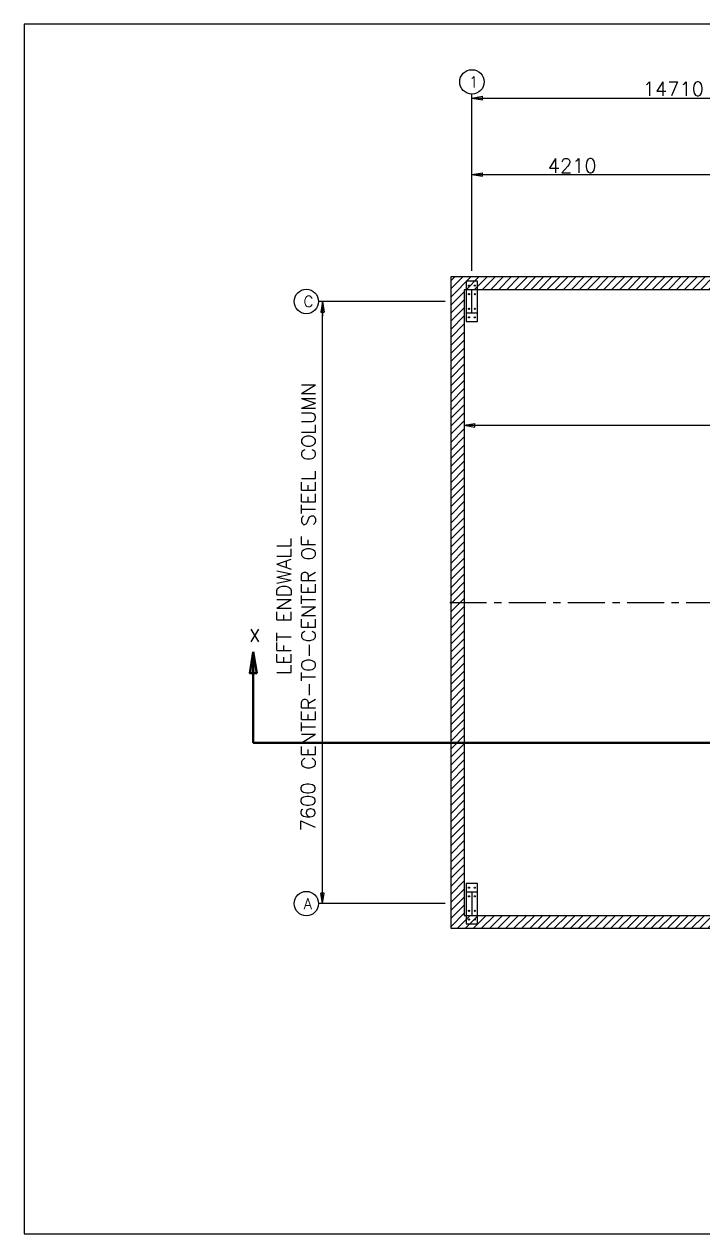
# Model space of a CAD drawing. Header units: millimetres. Extents: x -1427 to 62750, y 0 to 21191.
# Drawn here: x -1427 to 10453, y 0 to 21191 of the extents above; entities that cross this region are included whole.
import ezdxf

# ---------------------------------------------------------------- set-up
doc = ezdxf.new("R2010")
doc.units = ezdxf.units.MM
doc.header["$MEASUREMENT"] = 0
doc.linetypes.add('CENTER', pattern=[345.194, 215.747, -43.149, 43.149, -43.149])
doc.linetypes.add('CONTIN', pattern=[0])
doc.layers.get('0').update_dxf_attribs({"linetype": 'CONTIN'})
for name, color, linetype in [('1', 7, 'CONTIN'), ('10', 7, 'CONTIN'), ('11', 6, 'CONTIN'), ('12', 7, 'CONTIN'), ('13', 5, 'CONTIN'), ('15', 1, 'CONTIN'), ('2', 6, 'CONTIN'), ('22', 7, 'CONTIN'), ('27', 7, 'CENTER')]:
    doc.layers.add(name, color=color, linetype=linetype)
doc.styles.add('SIMPLEX', font='SIMPLEX')

# ---------------------------------------------------------------- blocks, each defined once
blk = doc.blocks.new('WCOL')
for p, q in [((-113.914, 222.133), (113.914, 222.133)), ((0, 222.133), (0, 0)), ((-113.914, 0), (113.914, 0))]:
    blk.add_line(p, q)
blk = doc.blocks.new('BOLT_0')
at = {"layer": '1'}
blk.add_circle((0, 0), 25.4, dxfattribs=at)
blk = doc.blocks.new('ARROW')
at = {"layer": '2'}
for p, q in [((0, 0), (-259.155, 0)), ((0, 0), (-185.111, 30.852)), ((-185.111, 30.852), (-185.111, -30.852)), ((0, 0), (-185.111, -30.852))]:
    blk.add_line(p, q, dxfattribs=at)

msp = doc.modelspace()

# ---------------------------------------------------------------- hatches: boundary and pattern name
at = {"linetype": 'Continuous'}
h = msp.add_hatch(dxfattribs=at)
h.set_pattern_fill('ANSI31', color=1, scale=800, style=0)
h.set_pattern_definition([(45, (-2712.42, 869.93), (-70.71068, 70.71068), [])])
h.paths.add_polyline_path([(6045.8, 5349.1), (6045.8, 16769.1), (21460.8, 16769.1), (21460.8, 5349.1)])
h.paths.add_polyline_path([(6275.8, 16539.1), (6275.8, 5579.1), (17275.8, 5579.1), (21230.8, 5579.1), (21230.8, 16539.1)], flags=16)
at = {"linetype": 'Continuous', "lineweight": 40}
h = msp.add_hatch(color=30, dxfattribs=at)
h.dxf.hatch_style = 1
h.paths.add_polyline_path([(2522.1, 9824.4), (2583.8, 10194.6), (2645.5, 9824.4)])

# ---------------------------------------------------------------- linework, layer by layer
at = {"color": 30, "linetype": 'Continuous', "lineweight": 40}
for p, q in [((2583.8, 10194.6), (2583.8, 8598.6)), ((2583.8, 8598.6), (23051.6, 8598.6))]:
    msp.add_line(p, q, dxfattribs=at)
msp.add_lwpolyline([(21460.8, 5349.1), (6045.8, 5349.1), (6045.8, 16769.1), (21460.8, 16769.1)])
msp.add_lwpolyline([(6275.8, 16539.1), (6275.8, 5579.1), (17275.8, 5579.1), (21230.8, 5579.1), (21230.8, 16539.1), (6275.8, 16539.1)], close=True)
msp.add_lwpolyline([(2583.8, 10194.6), (2522.1, 9824.4), (2645.5, 9824.4), (2583.8, 10194.6)], dxfattribs=at)
at = {"layer": '10'}
for p, q in [((6510.8, 16686.1), (6310.8, 16686.1)), ((6310.8, 16686.1), (6310.8, 15980.1)), ((6510.8, 15980.1), (6510.8, 16686.1)), ((6310.8, 15980.1), (6510.8, 15980.1)), ((6310.8, 6138.1), (6310.8, 5432.1)), ((6510.8, 6138.1), (6310.8, 6138.1)), ((6510.8, 5432.1), (6510.8, 6138.1)), ((6310.8, 5432.1), (6510.8, 5432.1))]:
    msp.add_line(p, q, dxfattribs=at)
at = {"layer": '12'}
for p, q in [((6410.8, 16872.6), (6410.8, 19966.6)), ((6410.8, 16991.3), (6410.8, 18481.2)), ((5942.3, 16333.1), (3725.5, 16333.1)), ((5942.3, 5785.1), (3725.5, 5785.1))]:
    msp.add_line(p, q, dxfattribs=at)
at = {"layer": '13', "color": 1}
for centre in [(6410.8, 20180.2), (3511.9, 16333.1), (3511.9, 5785.1)]:
    msp.add_circle(centre, 213.6, dxfattribs=at)
at = {"layer": '2'}
for p, q in [((6410.8, 19897.2), (21120.8, 19897.2)), ((6410.8, 18556.7), (21120.8, 18556.7)), ((3795, 5785.1), (3795, 16333.1)), ((6410.8, 14164.1), (21045.7, 14164.1))]:
    msp.add_line(p, q, dxfattribs=at)
at = {"layer": '2', "color": 30, "lineweight": 40}
for p, q in [((2583.8, 10194.6), (2522.1, 9824.4)), ((2583.8, 10194.6), (2645.5, 9824.4)), ((2583.8, 10194.6), (2583.8, 9676.3)), ((2522.1, 9824.4), (2645.5, 9824.4))]:
    msp.add_line(p, q, dxfattribs=at)
at = {"layer": '22'}
for p, q in [((28539.7, 21190.7), (-1427, 21190.7)), ((-1427, 21190.7), (-1427, 0)), ((-1427, 0), (28539.7, 0))]:
    msp.add_line(p, q, dxfattribs=at)
at = {"layer": '27', "color": 5, "ltscale": 3}
msp.add_line((6022.1, 11059.1), (21230.8, 11059.1), dxfattribs=at)

# ---------------------------------------------------------------- block references
at = {"layer": '10', "xscale": 0.76812184, "yscale": 1.855, "zscale": 1.855, "rotation": 180}
msp.add_blockref('WCOL', (6410.8, 16539.1), dxfattribs=at)
at = {"layer": '10'}
for name, p, xscale, yscale, zscale in [('BOLT_0', (6360.8, 16611.1), 0.3937008, 0.3937008, 0.3937008), ('BOLT_0', (6460.8, 16611.1), 0.3937008, 0.3937008, 0.3937008), ('BOLT_0', (6360.8, 16461.1), 0.3937008, 0.3937008, 0.3937008), ('BOLT_0', (6460.8, 16461.1), 0.3937008, 0.3937008, 0.3937008), ('BOLT_0', (6360.8, 16205.1), 0.3937008, 0.3937008, 0.3937008), ('BOLT_0', (6460.8, 16205.1), 0.3937008, 0.3937008, 0.3937008), ('BOLT_0', (6360.8, 16055.1), 0.3937008, 0.3937008, 0.3937008), ('BOLT_0', (6460.8, 16055.1), 0.3937008, 0.3937008, 0.3937008), ('WCOL', (6410.8, 5579.1), 0.76812184, 1.855, 1.855), ('BOLT_0', (6360.8, 6063.1), 0.3937008, 0.3937008, 0.3937008), ('BOLT_0', (6460.8, 6063.1), 0.3937008, 0.3937008, 0.3937008), ('BOLT_0', (6360.8, 5913.1), 0.3937008, 0.3937008, 0.3937008), ('BOLT_0', (6460.8, 5913.1), 0.3937008, 0.3937008, 0.3937008), ('BOLT_0', (6360.8, 5657.1), 0.3937008, 0.3937008, 0.3937008), ('BOLT_0', (6360.8, 5507.1), 0.3937008, 0.3937008, 0.3937008), ('BOLT_0', (6460.8, 5657.1), 0.3937008, 0.3937008, 0.3937008), ('BOLT_0', (6460.8, 5507.1), 0.3937008, 0.3937008, 0.3937008)]:
    msp.add_blockref(name, p, dxfattribs=dict(at, xscale=xscale, yscale=yscale, zscale=zscale))
at = {"layer": '2'}
for p, rotation in [((6410.8, 19897.2), 180), ((6410.8, 18556.7), 180), ((3795, 16333.1), 90), ((6275.8, 14164.1), 180), ((3795, 5785.1), 270)]:
    msp.add_blockref('ARROW', p, dxfattribs=dict(at, rotation=rotation))

# ---------------------------------------------------------------- texts
at = {"layer": '11', "color": 0, "style": 'SIMPLEX'}
for s, p in [('14710', (9401.8, 19933.4)), ('4210', (7738.2, 18586.4))]:
    msp.add_text(s, height=250, dxfattribs=at).set_placement(p)
msp.add_text('7600', height=250, rotation=90, dxfattribs=at).set_placement((3665, 7050.4))
at = {"layer": '13', "color": 0, "style": 'SIMPLEX'}
for s, p in [('1', (6362.8, 20084.1)), ('C', (3463.8, 16236.9)), ('A', (3463.8, 5689))]:
    msp.add_text(s, height=192.2, dxfattribs=at).set_placement(p)
at = {"layer": '13', "color": 30, "lineweight": 40, "style": 'SIMPLEX'}
msp.add_text('X', height=220, dxfattribs=at).set_placement((2515, 10372.1))
at = {"layer": '15', "color": 0, "style": 'SIMPLEX'}
for s, p in [(' CENTER-TO-CENTER OF STEEL COLUMN', (3675.5, 7960.1)), ('LEFT ENDWALL', (3247.5, 9791.6))]:
    msp.add_text(s, height=250, rotation=90, dxfattribs=at).set_placement(p)

doc.saveas('drawing.dxf')
